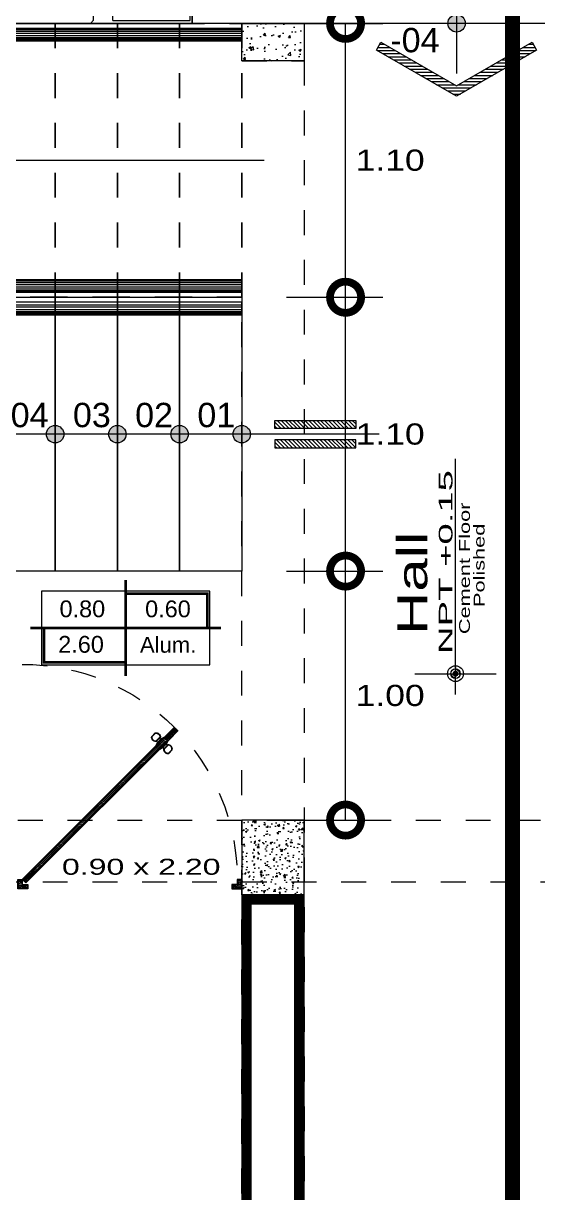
# Model space of a CAD drawing. Header units: millimetres. Extents: x 1555 to 3397, y 790 to 1592.
# Drawn here: x 1646.1 to 1648.166, y 807.337 to 812.033 of the extents above; entities that cross this region are included whole.
import ezdxf
from ezdxf.enums import TextEntityAlignment as Align

# ---------------------------------------------------------------- set-up
doc = ezdxf.new("R2010")
doc.units = ezdxf.units.MM
for name, pattern in [('ACAD_ISO10W100', [18.5, 12, -3, 0.5, -3]), ('DASHDOT', [1, 0.5, -0.25, 0, -0.25]), ('HIDDEN2', [4.7625, 3.175, -1.5875])]:
    doc.linetypes.add(name, pattern=pattern)
doc.layers.get('0').update_dxf_attribs({"lineweight": 5})
doc.layers.get('Defpoints').update_dxf_attribs({"lineweight": 5})
for name, color, linetype, lineweight in [('0-Columna', 253, 'Continuous', 13), ('0-Hach de Muro Alto', 145, 'Continuous', 5), ('0-Muro Alto', 145, 'Continuous', 5), ('1 simbolos', 250, 'Continuous', 9), ('BARANDAS', 129, 'Continuous', 9), ('COTAS', 7, 'Continuous', 9), ('PASOS', 126, 'Continuous', 5), ('PUERTAS', 57, 'Continuous', 9), ('SIMBOLO CORTES', 10, 'DASHDOT', 5), ('SOMBRA01', 250, 'Continuous', 20), ('TEXT2', 7, 'Continuous', 9), ('TEXTURA VARIOS', 251, 'Continuous', 9), ('TEXTURAS ACHURADOS', 47, 'Continuous', 5)]:
    doc.layers.add(name, color=color, linetype=linetype, lineweight=lineweight)
for name, color, linetype, lineweight, true_color in [('1 numeracion puertas ventanas', 7, 'Continuous', 9, 0x504a45), ('BARANDA DETALLES', 7, 'Continuous', 13, 0x818979), ('ESCALERA', 7, 'Continuous', 9, 0xb55e94), ('FLECHA ESCALERA', 7, 'Continuous', 5, 0xd15129), ('PISO 02', 7, 'Continuous', 15, 0x6b6a56), ('PISO LM', 7, 'Continuous', 25, 0x484242), ('PROYECCION DE VIGA', 7, 'HIDDEN2', 9, 0xd4bc9d), ('PROYECCION01', 7, 'HIDDEN2', 9, 0x6c4856), ('RELLENO DE MURO CORTE', 7, 'Continuous', 5, 0x5b605f), ('TEXTO', 7, 'Continuous', 20, 0x51594d), ('TEXTO-PASOS', 7, 'Continuous', 25, 0xb15430)]:
    doc.layers.add(name, color=color, linetype=linetype, lineweight=lineweight, true_color=true_color)
doc.styles.add('A-1', font='swissel.ttf', dxfattribs={"height": 0.075})
doc.styles.add('PEQUEÑO', font='sanss___.ttf', dxfattribs={"height": 0.075})
doc.styles.add('STYLE1', font='arial.ttf', dxfattribs={"width": 2, "height": 0.065})
doc.styles.add('STYLE1-50EJES', font='swissel.ttf', dxfattribs={"width": 1.2, "height": 0.085})
doc.styles.add('TEX-10', font='swissel.ttf', dxfattribs={"height": 0.1})
doc.styles.add('TEXTO-AMBIENTES', font='GOTHIC.TTF', dxfattribs={"width": 1.5, "height": 0.125})
doc.dimstyles.new('DIM-1-50ejes', dxfattribs={"dimtxt": 0.085, "dimasz": 0.25, "dimexe": 0.15, "dimexo": 0.18, "dimgap": 0.03, "dimtad": 2, "dimtih": 1, "dimtoh": 1, "dimzin": 0, "dimdsep": 46, "dimtxsty": 'STYLE1-50EJES', "dimblk1": 'DOTSMALL', "dimblk2": 'DOTSMALL', "dimsah": 1, "dimcen": 2.75, "dimclrd": 256, "dimclre": 256, "dimclrt": 256, "dimazin": 0, "dimtfac": 1, "dimtix": 1, "dimtmove": 0, "dimatfit": 3, "dimldrblk": 'DOTSMALL', "dimfxl": 1, "dimfxlon": 1, "dimtolj": 1, "dimtzin": 0, "dimlwd": -1, "dimlwe": -1, "dimarcsym": 0})

# ---------------------------------------------------------------- blocks, each defined once
blk = doc.blocks.new('A$C4689712F')
at = {"layer": 'RELLENO DE MURO CORTE'}
h = blk.add_hatch(dxfattribs=at)
h.set_pattern_fill('_USER', color=256, scale=0.004, angle=195, style=0, pattern_type=0)
h.set_pattern_definition([(195, (-171.6748232, -35.353283), (0.00103527618, -0.003863703305), [])])
h.paths.add_polyline_path([(0.4187, 0.0546), (0.4045, 0.0404), (0.4399, 0.0051), (0.454, 0.0192)])
edge = h.paths.add_edge_path()
edge.add_arc((0.454, 0.0192), 0.864, 135.6632, 136.3264)
edge.add_line((-0.1709, 0.6158), (-0.1357, 0.5806))
edge.add_line((-0.1357, 0.5806), (-0.1215, 0.5948))
edge.add_line((-0.1215, 0.5948), (-0.1569, 0.6301))
edge.add_line((-0.1569, 0.6301), (-0.164, 0.623))
h = blk.add_hatch(dxfattribs=at)
h.set_pattern_fill('_USER', color=256, scale=0.005, angle=195, style=0, pattern_type=0)
h.set_pattern_definition([(195, (-171.674823, -35.353283), (0.00129409523, -0.00482962913), [])])
h.paths.add_polyline_path([(-0.1215, 0.5905), (-0.1314, 0.5806), (0.4045, 0.0447), (0.4144, 0.0546)])
h = blk.add_hatch(dxfattribs=at)
h.set_pattern_fill('_USER', color=256, scale=0.005, angle=195, style=0, pattern_type=0)
h.set_pattern_definition([(195, (-171.667752, -35.346212), (0.00129409523, -0.00482962913), [])])
h.paths.add_polyline_path([(0.4695, 0.0167), (0.4565, 0.0167), (0.4565, -0.0033), (0.4345, -0.0033), (0.4345, -0.0163), (0.4695, -0.0163)])
h.paths.add_polyline_path([(-0.4255, 0.0167), (-0.4125, 0.0167), (-0.4125, -0.0033), (-0.3905, -0.0033), (-0.3905, -0.0163), (-0.4255, -0.0163)])
at = {"layer": 'PUERTAS', "linetype": 'HIDDEN2', "ltscale": 0.012}
blk.add_lwpolyline([(0.454, 0.8832, 0.414214), (-0.41, 0.0192), (-0.41, -0.0008), (-0.41, -0.0008)], format="xyb", dxfattribs=at)
at = {"layer": 'PUERTAS'}
for points in [[(-0.1215, 0.5948), (-0.1357, 0.5806), (0.4045, 0.0404), (0.4187, 0.0546)], [(-0.1001, 0.5425), (-0.1314, 0.5738), (-0.1301, 0.5751), (-0.0988, 0.5438)], [(-0.1254, 0.5641), (-0.1314, 0.5738), (-0.1001, 0.5425), (-0.1098, 0.5485)], [(-0.0834, 0.5591), (-0.1147, 0.5904), (-0.116, 0.5892), (-0.0847, 0.5579)], [(-0.105, 0.5845), (-0.1147, 0.5904), (-0.0834, 0.5591), (-0.0894, 0.5689)], [(-0.0853, 0.5742), (-0.0997, 0.5886), (-0.1044, 0.5839), (-0.09, 0.5695)], [(-0.1151, 0.5444), (-0.1295, 0.5588), (-0.1248, 0.5635), (-0.1104, 0.5491)], [(-0.428, 0.0192), (-0.41, 0.0192), (-0.41, -0.0008), (-0.388, -0.0008), (-0.388, -0.0188), (-0.428, -0.0188)], [(0.472, 0.0192), (0.454, 0.0192), (0.454, -0.0008), (0.432, -0.0008), (0.432, -0.0188), (0.472, -0.0188)]]:
    blk.add_lwpolyline(points, close=True, dxfattribs=at)
for points in [[(-0.0801, 0.6078, 0.478386), (-0.1011, 0.59), (-0.0839, 0.5727, 0.478386), (-0.066, 0.5938)], [(-0.1487, 0.5392, -0.478386), (-0.1309, 0.5602), (-0.1137, 0.543, -0.478386), (-0.1347, 0.5251)]]:
    blk.add_lwpolyline(points, format="xyb", close=True, dxfattribs=at)
at = {"layer": 'RELLENO DE MURO CORTE'}
for points in [[(-0.1569, 0.6301), (-0.164, 0.623, 0.002894), (-0.1709, 0.6158), (-0.1357, 0.5806), (-0.1215, 0.5948)], [(-0.081, 0.6062, 0.455015), (-0.0993, 0.5907), (-0.0831, 0.5745, 0.455015), (-0.0677, 0.5929)], [(-0.1471, 0.54, -0.455015), (-0.1316, 0.5584), (-0.1154, 0.5422, -0.455015), (-0.1338, 0.5268)]]:
    blk.add_lwpolyline(points, format="xyb", close=True, dxfattribs=at)
for points in [[(-0.1215, 0.5905), (-0.1314, 0.5806), (0.4045, 0.0447), (0.4144, 0.0546)], [(0.4187, 0.0546), (0.4045, 0.0404), (0.4399, 0.0051), (0.454, 0.0192)], [(-0.4255, 0.0167), (-0.4125, 0.0167), (-0.4125, -0.0033), (-0.3905, -0.0033), (-0.3905, -0.0163), (-0.4255, -0.0163)], [(0.4695, 0.0167), (0.4565, 0.0167), (0.4565, -0.0033), (0.4345, -0.0033), (0.4345, -0.0163), (0.4695, -0.0163)]]:
    blk.add_lwpolyline(points, close=True, dxfattribs=at)
blk = doc.blocks.new('TipoVentana')
for p, q in [((0, -0.35), (0, 0)), ((-0.4, -0.175), (0.4, -0.175))]:
    blk.add_line(p, q)
blk.add_lwpolyline([(-0.4, -0.35), (0.4, -0.35), (0.4, 0), (-0.4, 0)], close=True)
at = {"style": 'PEQUEÑO'}
for tag, p in [('TIPO', (-0.1961, -0.1305)), ('ANCHO', (-0.2007, -0.2968))]:
    blk.add_attdef(tag, text='', height=0.075, dxfattribs=at).set_placement(p, align=Align.CENTER)
at = {"style": 'PEQUEÑO', "flags": 4}
for tag, p in [('ALFEIZ.', (0.2062, -0.1281)), ('ALTO', (0.1993, -0.2968))]:
    blk.add_attdef(tag, text='', height=0.075, dxfattribs=at).set_placement(p, align=Align.CENTER)
blk = doc.blocks.new('_DOTSMALL')
at = {"color": 0, "linetype": 'ByBlock', "const_width": 0.5}
blk.add_lwpolyline([(-0.0625, 0, 1), (0.0625, 0, 1)], format="xyb", close=True, dxfattribs=at)
blk = doc.blocks.new('*D521')
at = {"layer": 'COTAS', "transparency": 16777216}
for p, q in [((1647.1576, 809.8332), (1647.5446, 809.8332)), ((1647.3946, 808.8332), (1647.3946, 809.8332)), ((1647.1576, 808.8332), (1647.5446, 808.8332))]:
    blk.add_line(p, q, dxfattribs=at)
at = {"layer": 'Defpoints', "color": 0, "transparency": 16777216}
for p in [(1646.9776, 809.8332), (1647.3946, 809.8332), (1646.9776, 808.8332)]:
    blk.add_point(p, dxfattribs=at)
at = {"layer": 'COTAS', "transparency": 16777216, "xscale": 0.25, "yscale": 0.25, "zscale": 0.25}
for p, rotation in [((1647.3946, 809.8332), 90), ((1647.3946, 808.8332), 270)]:
    blk.add_blockref('_DOTSMALL', p, dxfattribs=dict(at, rotation=rotation))
at = {"layer": 'COTAS', "transparency": 16777216, "insert": (1647.5739, 809.3332), "char_height": 0.085, "attachment_point": 5, "style": 'STYLE1-50EJES'}
blk.add_mtext('\\A1;1.00', dxfattribs=at)
blk = doc.blocks.new('*D522')
at = {"layer": 'COTAS', "transparency": 16777216}
for p, q in [((1647.1576, 810.9332), (1647.5446, 810.9332)), ((1647.3946, 809.8332), (1647.3946, 810.9332)), ((1647.1576, 809.8332), (1647.5446, 809.8332))]:
    blk.add_line(p, q, dxfattribs=at)
at = {"layer": 'Defpoints', "color": 0, "transparency": 16777216}
for p in [(1646.9776, 810.9332), (1647.3946, 810.9332), (1646.9776, 809.8332)]:
    blk.add_point(p, dxfattribs=at)
at = {"layer": 'COTAS', "transparency": 16777216, "xscale": 0.25, "yscale": 0.25, "zscale": 0.25}
for p, rotation in [((1647.3946, 810.9332), 90), ((1647.3946, 809.8332), 270)]:
    blk.add_blockref('_DOTSMALL', p, dxfattribs=dict(at, rotation=rotation))
at = {"layer": 'COTAS', "transparency": 16777216, "insert": (1647.5739, 810.3832), "char_height": 0.085, "attachment_point": 5, "style": 'STYLE1-50EJES'}
blk.add_mtext('\\A1;1.10', dxfattribs=at)
blk = doc.blocks.new('*D523')
at = {"layer": 'COTAS', "transparency": 16777216}
for p, q in [((1647.1576, 812.0332), (1647.5446, 812.0332)), ((1647.3946, 810.9332), (1647.3946, 812.0332)), ((1647.1576, 810.9332), (1647.5446, 810.9332))]:
    blk.add_line(p, q, dxfattribs=at)
at = {"layer": 'Defpoints', "color": 0, "transparency": 16777216}
for p in [(1646.9776, 812.0332), (1647.3946, 812.0332), (1646.9776, 810.9332)]:
    blk.add_point(p, dxfattribs=at)
at = {"layer": 'COTAS', "transparency": 16777216, "xscale": 0.25, "yscale": 0.25, "zscale": 0.25}
for p, rotation in [((1647.3946, 812.0332), 90), ((1647.3946, 810.9332), 270)]:
    blk.add_blockref('_DOTSMALL', p, dxfattribs=dict(at, rotation=rotation))
at = {"layer": 'COTAS', "transparency": 16777216, "insert": (1647.5739, 811.4832), "char_height": 0.085, "attachment_point": 5, "style": 'STYLE1-50EJES'}
blk.add_mtext('\\A1;1.10', dxfattribs=at)

msp = doc.modelspace()

# ---------------------------------------------------------------- hatches: boundary and pattern name
at = {"layer": 'FLECHA ESCALERA'}
h = msp.add_hatch(dxfattribs=at)
h.set_pattern_fill('_USER,_O', color=256, scale=0.0125, pattern_type=0)
h.set_pattern_definition([(0, (96.950482, 1775.899337), (0, -0.0125), [])])
h.paths.add_polyline_path([(1648.14458, 811.95742), (1648.16254, 811.92631), (1647.84069, 811.74049), (1647.51885, 811.92631), (1647.53681, 811.95742), (1647.84069, 811.78197)])
h = msp.add_hatch(dxfattribs=at)
h.set_pattern_fill('_USER', color=256, scale=0.01125, angle=495, pattern_type=0)
h.set_pattern_definition([(135, (1636.482491, 885.621576), (-0.0079549513, -0.0079549513), [])])
h.paths.add_polyline_path([(1647.11063, 810.40572), (1647.11063, 810.43805), (1647.43577, 810.43805), (1647.43577, 810.40572)])
h.paths.add_polyline_path([(1647.11063, 810.32839), (1647.11063, 810.36072), (1647.43577, 810.36072), (1647.43577, 810.32839)])
at = {"layer": 'PASOS'}
h = msp.add_hatch(color=256, dxfattribs=at)
h.dxf.hatch_style = 1
h.paths.add_polyline_path([(1647.84069, 812.03322), (1647.87569, 812.03322, 0.4142136), (1647.84069, 812.06822)])
h.paths.add_polyline_path([(1647.80569, 812.03322), (1647.84069, 812.03322), (1647.84069, 812.06822, 0.4142136)])
h.paths.add_polyline_path([(1647.84069, 811.99822), (1647.84069, 812.03322), (1647.80569, 812.03322, 0.4142136)])
h.paths.add_polyline_path([(1647.84069, 811.99822, 0.4142136), (1647.87569, 812.03322), (1647.84069, 812.03322)])
h = msp.add_hatch(color=256, dxfattribs=at)
h.dxf.hatch_style = 1
h.paths.add_polyline_path([(1646.22765, 810.38322), (1646.26265, 810.38322, -0.4142136), (1646.22765, 810.34822)])
h.paths.add_polyline_path([(1646.19265, 810.38322), (1646.22765, 810.38322), (1646.22765, 810.34822, -0.4142136)])
h.paths.add_polyline_path([(1646.22765, 810.41822), (1646.22765, 810.38322), (1646.19265, 810.38322, -0.4142136)])
h.paths.add_polyline_path([(1646.22765, 810.41822, -0.4142136), (1646.26265, 810.38322), (1646.22765, 810.38322)])
h = msp.add_hatch(color=256, dxfattribs=at)
h.dxf.hatch_style = 1
h.paths.add_polyline_path([(1646.47765, 810.38322), (1646.51265, 810.38322, -0.4142136), (1646.47765, 810.34822)])
h.paths.add_polyline_path([(1646.44265, 810.38322), (1646.47765, 810.38322), (1646.47765, 810.34822, -0.4142136)])
h.paths.add_polyline_path([(1646.47765, 810.41822), (1646.47765, 810.38322), (1646.44265, 810.38322, -0.4142136)])
h.paths.add_polyline_path([(1646.47765, 810.41822, -0.4142136), (1646.51265, 810.38322), (1646.47765, 810.38322)])
h = msp.add_hatch(color=256, dxfattribs=at)
h.dxf.hatch_style = 1
h.paths.add_polyline_path([(1646.72765, 810.38322), (1646.76265, 810.38322, -0.4142136), (1646.72765, 810.34822)])
h.paths.add_polyline_path([(1646.69265, 810.38322), (1646.72765, 810.38322), (1646.72765, 810.34822, -0.4142136)])
h.paths.add_polyline_path([(1646.72765, 810.41822), (1646.72765, 810.38322), (1646.69265, 810.38322, -0.4142136)])
h.paths.add_polyline_path([(1646.72765, 810.41822, -0.4142136), (1646.76265, 810.38322), (1646.72765, 810.38322)])
h = msp.add_hatch(color=256, dxfattribs=at)
h.dxf.hatch_style = 1
h.paths.add_polyline_path([(1646.97765, 810.38322), (1647.01265, 810.38322, -0.4142136), (1646.97765, 810.34822)])
h.paths.add_polyline_path([(1646.94265, 810.38322), (1646.97765, 810.38322), (1646.97765, 810.34822, -0.4142136)])
h.paths.add_polyline_path([(1646.97765, 810.41822), (1646.97765, 810.38322), (1646.94265, 810.38322, -0.4142136)])
h.paths.add_polyline_path([(1646.97765, 810.41822, -0.4142136), (1647.01265, 810.38322), (1646.97765, 810.38322)])
at = {"layer": 'PISO 02'}
h = msp.add_hatch(dxfattribs=at)
h.set_pattern_fill('FLGSTONE', color=256, scale=1.944, style=0, pattern_type=2)
h.set_pattern_definition([(0, (1779.0388, 776.819), (0, 1.944), [0.3888, -1.5552]), (0, (1780.5552, 776.9745), (0, 1.944), [0.34992, -1.59408]), (0, (1780.594, 777.0522), (0, 1.944), [0.31104, -1.63296]), (0, (1779.7387, 777.3633), (0, 1.944), [0.23328, -0.07776, 0.15552, -1.47744]), (0, (1779.0388, 777.4021), (0, 1.944), [0.11664, -1.63296, 0.11664, -0.07776]), (0, (1779.7776, 777.441), (0, 1.944), [0.3888, -1.5552]), (0, (1780.8273, 777.4799), (0, 1.944), [0.27216, -1.67184]), (0, (1779.8942, 777.791), (0, 1.944), [0.27216, -0.07776, 0.50544, -1.08864]), (0, (1779.933, 777.8687), (0, 1.944), [0.46656, -0.07776, 0.11664, -0.07776, 0.07776, -1.12752]), (0, (1779.661, 778.063), (0, 1.944), [0.1944, -1.7496]), (0, (1779.661, 778.1409), (0, 1.944), [0.23328, -1.71072]), (0, (1780.0497, 778.1797), (0, 1.944), [0.1944, -1.7496]), (0, (1779.2721, 778.2186), (0, 1.944), [0.1944, -1.7496]), (0, (1780.0497, 778.2575), (0, 1.944), [0.23328, -1.71072]), (0, (1779.1944, 778.2964), (0, 1.944), [0.23328, -1.71072]), (0, (1779.5054, 778.413), (0, 1.944), [0.46656, -0.46656, 0.15552, -0.07776, 0.23328, -0.54432]), (0, (1779.5054, 778.4908), (0, 1.944), [0.46656, -0.46656, 0.46656, -0.54432]), (0, (1779.0388, 778.6852), (0, 1.944), [0.3888, -1.5552]), (90, (1779.0388, 776.819), (-1.944, 1e-16), [0.5832, -1.04976, 0.23328, -0.07776]), (90, (1779.4276, 776.819), (-1.944, 1e-16), [0.31104, -1.1664, 0.3888, -0.07776]), (90, (1779.5054, 776.819), (-1.944, 1e-16), [0.31104, -1.1664, 0.11664, -0.07776, 0.1944, -0.07776]), (90, (1779.6998, 777.441), (-1.944, 1e-16), [0.11664, -1.82736]), (90, (1779.7776, 777.441), (-1.944, 1e-16), [0.11664, -1.82736]), (90, (1779.8553, 777.8687), (-1.944, 1e-16), [0.1944, -1.7496]), (90, (1779.933, 777.8687), (-1.944, 1e-16), [0.1944, -1.7496]), (90, (1780.0497, 777.0522), (-1.944, 1e-16), [0.31104, -0.89424, 0.66096, -0.07776]), (90, (1780.1664, 777.441), (-1.944, 1e-16), [0.34992, -1.59408]), (90, (1780.2441, 777.441), (-1.944, 1e-16), [0.34992, -1.59408]), (90, (1779.972, 777.0522), (-1.944, 1e-16), [0.31104, -0.85536, 0.1944, -0.07776, 0.42768, -0.07776]), (90, (1780.3608, 778.413), (-1.944, 1e-16), [0.34992, -1.59408]), (90, (1780.4385, 778.4908), (-1.944, 1e-16), [0.31104, -1.63296]), (90, (1780.5163, 777.0522), (-1.944, 1e-16), [0.15552, -1.78848]), (90, (1780.594, 777.0522), (-1.944, 1e-16), [0.15552, -0.66096, 0.54432, -0.5832]), (90, (1780.6718, 777.8687), (-1.944, 1e-16), [0.54432, -1.39968]), (90, (1780.7496, 777.4799), (-1.944, 1e-16), [0.31104, -1.63296]), (90, (1780.8273, 777.4799), (-1.944, 1e-16), [0.31104, -1.63296]), (90, (1780.905, 777.0522), (-1.944, 1e-16), [0.34992, -1.08864, 0.42768, -0.07776]), (45, (1779.0388, 777.9853), (1e-16, 1.944), [0.329908, -2.419323]), (45, (1779.1555, 777.4799), (1e-16, 1.944), [0.329908, -2.419323]), (45, (1779.2332, 777.441), (1e-16, 1.944), [0.329908, -2.419323]), (45, (1779.4665, 777.2077), (1e-16, 1.944), [0.329908, -2.419323]), (45, (1779.5054, 777.13), (1e-16, 1.944), [0.329908, -2.418449]), (45, (1780.3608, 776.8967), (1e-16, 1.944), [0.219938, -2.529293]), (45, (1780.594, 777.2077), (1e-16, 1.944), [0.274923, -2.474308]), (45, (1780.5552, 777.2855), (1e-16, 1.944), [0.274923, -2.474308]), (45, (1780.7496, 777.8687), (1e-16, 1.944), [0.494862, -2.25437]), (45, (1780.8273, 777.791), (1e-16, 1.944), [0.164954, -2.584277]), (45, (1780.4385, 776.8578), (1e-16, 1.944), [0.164954, -2.584277]), (45, (1779.9331, 778.0631), (1e-16, 1.944), [0.164954, -2.584277]), (45, (1779.8942, 778.1409), (1e-16, 1.944), [0.10997, -2.639262]), (135, (1779.5832, 778.102), (-1.944, 1e-16), [0.164954, -2.584277]), (135, (1779.6609, 778.1409), (-1.944, 1e-16), [0.219939, -2.529293]), (315, (1780.9051, 778.413), (1.944, -5e-16), [0.274923, -2.474308]), (315, (1779.2332, 777.441), (1.944, -5e-16), [0.329908, -2.419323]), (315, (1779.1555, 777.4021), (1.944, -5e-16), [0.384892, -2.36434]), (315, (1779.0388, 778.4519), (1.944, -5e-16), [0.219938, -2.529293]), (206.56505, (1779.972, 777.0522), (-1.944, -8e-10), [0.521634, -3.825283]), (206.56505, (1779.972, 776.97445), (-1.944, -8e-10), [0.521634, -3.825283]), (153.43495, (1779.7387, 777.6354), (-1.944, 8e-10), [0.260807, -0.086936, 0.434698, -3.564476]), (153.43495, (1779.6998, 777.55765), (-1.944, 8e-10), [0.260807, -0.086936, 0.434698, -3.564476]), (153.43495, (1780.3608, 776.8189), (-1.944, 8e-10), [0.347753, -3.999163]), (153.43495, (1780.3608, 776.8967), (-1.944, 8e-10), [0.347753, -3.999163]), (153.43495, (1780.5163, 777.2077), (-1.944, 8e-10), [0.347753, -3.999163]), (153.43495, (1780.5552, 777.2855), (-1.944, 8e-10), [0.347753, -3.999163]), (63.43495, (1779.4276, 777.7909), (8e-10, 1.944), [0.347753, -3.999163]), (63.43495, (1779.5054, 777.75205), (8e-10, 1.944), [0.347753, -3.999163]), (63.43495, (1780.3219, 778.1797), (8e-10, 1.944), [0.260807, -4.08611]), (63.43495, (1779.7776, 777.55765), (8e-10, 1.944), [0.260807, -4.08611]), (63.43495, (1779.7387, 777.6354), (8e-10, 1.944), [0.260807, -4.08611]), (63.43495, (1780.283, 778.2575), (8e-10, 1.944), [0.173877, -4.17304]), (296.56505, (1780.2441, 778.1797), (8e-10, -1.944), [0.347753, -3.999163]), (296.56505, (1780.3219, 778.1797), (8e-10, -1.944), [0.347753, -3.999163])])
h.paths.add_polyline_path([(1648.52765, 812.78322), (1648.52765, 812.03322), (1650.62765, 812.03322), (1650.62765, 813.73322), (1643.42765, 813.73322), (1643.42765, 812.03322), (1646.77765, 812.03322), (1646.77765, 812.78322)])
at = {"layer": 'TEXTURA VARIOS'}
h = msp.add_hatch(color=256, dxfattribs=at)
h.paths.add_polyline_path([(1647.8023, 809.42116), (1647.8048, 809.42116, -0.4142136), (1647.83652, 809.45287), (1647.83652, 809.45537, 0.4142136)])
h.paths.add_polyline_path([(1647.83652, 809.38944), (1647.83652, 809.38694, 0.4142136), (1647.87073, 809.42116), (1647.86823, 809.42116, -0.4142136)])
h = msp.add_hatch(color=256, dxfattribs=at)
h.paths.add_polyline_path([(1647.8223, 809.42116), (1647.8173, 809.42116, 0.4142136), (1647.83652, 809.40194), (1647.83652, 809.40694, -0.4142136)])
h.paths.add_polyline_path([(1647.83652, 809.44037), (1647.83652, 809.43537, -0.4142136), (1647.85073, 809.42116), (1647.85573, 809.42116, 0.4142136)])
h = msp.add_hatch(color=256, dxfattribs=at)
h.paths.add_polyline_path([(1647.84863, 809.42116), (1647.83652, 809.42116), (1647.83652, 809.40905, 0.4142136)])
h.paths.add_polyline_path([(1647.83652, 809.43326), (1647.83652, 809.42116), (1647.84863, 809.42116, 0.4142136)])
h.paths.add_polyline_path([(1647.83652, 809.43326, 0.4142136), (1647.82441, 809.42116), (1647.83652, 809.42116)])
h.paths.add_polyline_path([(1647.83652, 809.42116), (1647.82441, 809.42116, 0.4142136), (1647.83652, 809.40905)])
at = {"layer": 'TEXTURAS ACHURADOS'}
h = msp.add_hatch(dxfattribs=at)
h.set_pattern_fill('CONCRET3', color=256, scale=0.014, angle=360, pattern_type=2)
h.set_pattern_definition([(50, (1716.853265, 761.432205), (0.100416426, -0.0087853), [0.0105, -0.1155]), (355, (1716.85326, 761.43221), (-0.01942519, 0.1053069), [0.0084, -0.0924]), (100.4514, (1716.86163, 761.43147), (0.08099131, 0.09652154), [0.00892363, -0.0981599]), (46.1842, (1716.85326, 761.4602), (0.14941375, -0.02317266), [0.01575, -0.17325]), (96.6356, (1716.86572, 761.45827), (0.13085278, 0.1363765), [0.01338544, -0.14723982]), (351.1842, (1716.85326, 761.4602), (0.13085267, 0.1363766), [0.0126, -0.1386]), (21, (1716.867265, 761.453205), (0.08356699, -0.056366645), [0.0105, -0.1155]), (326, (1716.86726, 761.45321), (0.03406415, 0.10152101), [0.0084, -0.0924]), (71.4514, (1716.87423, 761.44851), (0.11763117, 0.04515427), [0.00892363, -0.0981599]), (37.5, (1716.853265, 761.432205), (0.00170238, 0.04660514), [0, -0.09128, 0, -0.0938, 0, -0.09275]), (7.5, (1716.853265, 761.432205), (0.036829735, 0.05521764), [0, -0.05348, 0, -0.08918, 0, -0.03535]), (327.5, (1716.822045, 761.432205), (0.074735141, -0.003157682), [0, -0.035, 0, -0.1092, 0, -0.1449]), (317.5, (1716.808045, 761.432205), (0.081646064, 0.0140147), [0, -0.0455, 0, -0.07252, 0, -0.1029])])
h.paths.add_polyline_path([(1646.97765, 811.88322), (1647.22765, 811.88322), (1647.22765, 812.03322), (1646.97765, 812.03322)])
h = msp.add_hatch(dxfattribs=at)
h.set_pattern_fill('CONCRET3', color=256, scale=0.00882, angle=360, pattern_type=2)
h.set_pattern_definition([(50, (1692.792366, 776.934366), (0.06326235, -0.00553474), [0.006615, -0.072765]), (355, (1692.792366, 776.934366), (-0.01223787, 0.066343346), [0.005292, -0.058212]), (100.4514, (1692.79764, 776.933904), (0.05102453, 0.06080857), [0.005621885, -0.061840734]), (46.1842, (1692.792366, 776.952006), (0.09413066, -0.01459878), [0.0099225, -0.1091475]), (96.6356, (1692.80021, 776.95079), (0.08243725, 0.0859172), [0.00843283, -0.09276109]), (351.1842, (1692.79237, 776.95201), (0.08243718, 0.08591726), [0.007938, -0.087318]), (21, (1692.801186, 776.947596), (0.0526472, -0.035510986), [0.006615, -0.072765]), (326, (1692.801186, 776.947596), (0.02146041, 0.063958234), [0.005292, -0.058212]), (71.4514, (1692.805573, 776.944636), (0.074107636, 0.02844719), [0.005621885, -0.061840734]), (37.5, (1692.792366, 776.934366), (0.001072499, 0.029361238), [0, -0.0575064, 0, -0.059094, 0, -0.0584325]), (7.5, (1692.792366, 776.934366), (0.023202733, 0.034787113), [0, -0.0336924, 0, -0.0561834, 0, -0.0222705]), (327.5, (1692.772697, 776.934366), (0.047083139, -0.00198934), [0, -0.02205, 0, -0.068796, 0, -0.091287]), (317.5, (1692.763877, 776.934366), (0.05143702, 0.00882926), [0, -0.028665, 0, -0.0456876, 0, -0.064827])])
h.paths.add_polyline_path([(1646.97765, 808.83322), (1647.22765, 808.83322), (1647.22765, 808.53322), (1646.97765, 808.53322)])

# ---------------------------------------------------------------- linework, layer by layer
at = {"layer": '0-Columna'}
for points in [[(1647.22765, 812.03322), (1647.22765, 811.88322), (1646.97765, 811.88322), (1646.97765, 812.03322)], [(1647.22765, 808.83322), (1646.97765, 808.83322), (1646.97765, 808.53322), (1647.22765, 808.53322)]]:
    msp.add_lwpolyline(points, close=True, dxfattribs=at)
at = {"layer": '0-Hach de Muro Alto', "const_width": 0.04}
msp.add_lwpolyline([(1647.20765, 808.51322), (1646.99765, 808.51322), (1646.99765, 805.00322), (1647.20765, 805.00322)], close=True, dxfattribs=at)
at = {"layer": '0-Muro Alto'}
for p, q in [((1646.84604, 811.00322), (1646.95769, 811.00322)), ((1646.84604, 810.86322), (1646.95769, 810.86322))]:
    msp.add_line(p, q, dxfattribs=at)
msp.add_lwpolyline([(1647.22765, 808.53322), (1646.97765, 808.53322), (1646.97765, 804.98322), (1647.22765, 804.98322)], close=True, dxfattribs=at)
at = {"layer": '1 numeracion puertas ventanas', "linetype": 'Continuous', "const_width": 0.0108}
for points in [[(1646.51083, 809.41176), (1646.51083, 809.79767)], [(1646.51083, 809.41176), (1646.51083, 809.79767)], [(1646.51083, 809.74267), (1646.83901, 809.74267), (1646.83901, 809.60471)], [(1646.51083, 809.74267), (1646.83901, 809.74267), (1646.83901, 809.60471)], [(1646.12765, 809.60474), (1646.89401, 809.60471)], [(1646.12765, 809.60474), (1646.89401, 809.60471)], [(1646.51083, 809.46676), (1646.18265, 809.46676), (1646.18265, 809.60474)], [(1646.51083, 809.46676), (1646.18265, 809.46676), (1646.18265, 809.60474)]]:
    msp.add_lwpolyline(points, dxfattribs=at)
at = {"layer": 'BARANDA DETALLES'}
for p, q in [((1646.97765, 812.01122), (1643.52765, 812.01122)), ((1646.97765, 812.00722), (1643.52765, 812.00722)), ((1646.97765, 812.00122), (1643.52765, 812.00122)), ((1646.97765, 811.99322), (1643.52765, 811.99322)), ((1646.97765, 811.98322), (1643.52765, 811.98322)), ((1646.97765, 811.97522), (1643.52765, 811.97522)), ((1646.97765, 811.96922), (1643.52765, 811.96922)), ((1646.97765, 811.96522), (1643.52765, 811.96522)), ((1646.97765, 811.00122), (1644.65965, 811.00122)), ((1646.97765, 810.99722), (1644.66365, 810.99722)), ((1646.97765, 810.99122), (1644.66965, 810.99122)), ((1646.97765, 810.98322), (1644.67765, 810.98322)), ((1646.97765, 810.97322), (1644.68765, 810.97322)), ((1646.97765, 810.96522), (1644.69565, 810.96522)), ((1646.97765, 810.95922), (1644.70165, 810.95922)), ((1646.97765, 810.95522), (1644.70565, 810.95522)), ((1646.97765, 810.88322), (1644.67765, 810.88322)), ((1646.97765, 810.89322), (1644.68765, 810.89322)), ((1646.97765, 810.90122), (1644.69565, 810.90122)), ((1646.97765, 810.86522), (1644.65965, 810.86522)), ((1646.97765, 810.86922), (1644.66365, 810.86922)), ((1646.97765, 810.87522), (1644.66965, 810.87522))]:
    msp.add_line(p, q, dxfattribs=at)
at = {"layer": 'BARANDAS'}
for points in [[(1643.52765, 811.96322), (1646.97765, 811.96322), (1646.97765, 812.01322), (1643.52765, 812.01322)], [(1646.97765, 810.95322), (1646.97765, 811.00322), (1644.65765, 811.00322), (1644.65765, 810.86322), (1646.97765, 810.86322), (1646.97765, 810.91322), (1644.70765, 810.91322), (1644.70765, 810.95322), (1646.97765, 810.95322)]]:
    msp.add_lwpolyline(points, close=True, dxfattribs=at)
at = {"layer": 'ESCALERA'}
for points in [[(1646.77765, 812.28322), (1648.52765, 812.28322), (1648.52765, 812.03322), (1646.77765, 812.03322)], [(1645.97765, 810.93322), (1646.22765, 810.93322), (1646.22765, 809.83322), (1645.97765, 809.83322)], [(1646.22765, 810.93322), (1646.47765, 810.93322), (1646.47765, 809.83322), (1646.22765, 809.83322)], [(1646.47765, 810.93322), (1646.72765, 810.93322), (1646.72765, 809.83322), (1646.47765, 809.83322)], [(1646.72765, 810.93322), (1646.97765, 810.93322), (1646.97765, 809.83322), (1646.72765, 809.83322)]]:
    msp.add_lwpolyline(points, close=True, dxfattribs=at)
at = {"layer": 'ESCALERA', "linetype": 'HIDDEN2', "ltscale": 0.03}
for points in [[(1645.97765, 812.03322), (1646.22765, 812.03322), (1646.22765, 810.93322), (1645.97765, 810.93322)], [(1646.22765, 812.03322), (1646.47765, 812.03322), (1646.47765, 810.93322), (1646.22765, 810.93322)], [(1646.47765, 812.03322), (1646.72765, 812.03322), (1646.72765, 810.93322), (1646.47765, 810.93322)], [(1646.72765, 812.03322), (1646.97765, 812.03322), (1646.97765, 810.93322), (1646.72765, 810.93322)]]:
    msp.add_lwpolyline(points, close=True, dxfattribs=at)
at = {"layer": 'FLECHA ESCALERA', "ltscale": 0.5}
msp.add_lwpolyline([(1647.84069, 813.0412), (1647.84069, 811.8316)], dxfattribs=at)
for points in [[(1648.14458, 811.95742), (1648.16254, 811.92631), (1647.84069, 811.74049), (1647.51885, 811.92631), (1647.53681, 811.95742), (1647.84069, 811.78197)], [(1647.11063, 810.40572), (1647.11063, 810.43805), (1647.43577, 810.43805), (1647.43577, 810.40572)], [(1647.11063, 810.36072), (1647.11063, 810.32839), (1647.43577, 810.32839), (1647.43577, 810.36072)]]:
    msp.add_lwpolyline(points, close=True, dxfattribs=at)
at = {"layer": 'FLECHA ESCALERA'}
msp.add_lwpolyline([(1647.53029, 810.38322), (1644.17765, 810.38322), (1644.17765, 811.48322), (1647.06781, 811.48322), (1647.06781, 811.48322)], dxfattribs=at)
at = {"layer": 'PASOS', "ltscale": 0.5}
for centre in [(1647.84069, 812.03322), (1646.22765, 810.38322), (1646.47765, 810.38322), (1646.72765, 810.38322), (1646.97765, 810.38322)]:
    msp.add_circle(centre, 0.035, dxfattribs=at)
at = {"layer": 'PISO LM'}
msp.add_lwpolyline([(1648.52765, 812.03322), (1650.62765, 812.03322), (1650.62765, 813.83322), (1643.42765, 813.83322), (1643.42765, 812.03322), (1646.77765, 812.03322), (1646.77765, 812.53322), (1648.52765, 812.53322)], close=True, dxfattribs=at)
at = {"layer": 'PROYECCION DE VIGA', "linetype": 'HIDDEN2', "ltscale": 0.03}
for points in [[(1646.97765, 811.88322), (1647.22765, 811.88322), (1647.22765, 800.33322), (1646.97765, 800.33322)], [(1643.27765, 808.83322), (1652.27765, 808.83322), (1652.27765, 808.58322), (1643.27765, 808.58322)]]:
    msp.add_lwpolyline(points, close=True, dxfattribs=at)
at = {"layer": 'PROYECCION01', "linetype": 'HIDDEN2', "ltscale": 0.03}
msp.add_lwpolyline([(1643.52765, 813.83322), (1646.97765, 813.83322), (1646.97765, 812.03322), (1643.42765, 812.03322)], dxfattribs=at)
at = {"layer": 'SIMBOLO CORTES', "linetype": 'ACAD_ISO10W100', "ltscale": 0.07, "const_width": 0.05972}
msp.add_lwpolyline([(1647.52975, 820.37926), (1648.06515, 820.37926), (1648.06515, 799.03325), (1647.57957, 799.03325)], dxfattribs=at)
at = {"layer": 'SOMBRA01'}
for p, q in [((1647.83652, 809.44537), (1647.83652, 809.45537)), ((1647.83652, 809.45037), (1647.83652, 809.45537)), ((1647.83652, 809.44537), (1647.83652, 809.43537)), ((1647.83652, 809.43537), (1647.83652, 809.44037))]:
    msp.add_line(p, q, dxfattribs=at)
for radius in [0.03172, 0.01922]:
    msp.add_circle((1647.83652, 809.42116), radius, dxfattribs=at)
at = {"layer": 'TEXTURA VARIOS', "ltscale": 0.8}
for p, q in [((1647.83652, 809.35036), (1647.83652, 810.28352)), ((1647.83652, 809.3371), (1647.83652, 810.08211)), ((1647.67256, 809.42116), (1648.00048, 809.42116)), ((1647.67256, 809.42116), (1648.00048, 809.42116))]:
    msp.add_line(p, q, dxfattribs=at)

# ---------------------------------------------------------------- block references
at = {"layer": '1 simbolos', "linetype": 'Continuous'}
ref = msp.add_blockref('TipoVentana', (1646.51083, 809.45676), dxfattribs=dict(at, xscale=0.8454515097599824, yscale=0.8454515097599824, zscale=0.8454515097599824, rotation=180))
ref.add_attrib('ALFEIZ.', '2.60', dxfattribs={"layer": '0', "height": 0.0675, "style": 'TEX-10', "flags": 4}).set_placement((1646.33169, 809.50535), align=Align.CENTER)
ref.add_attrib('TIPO', 'Alum.', dxfattribs={"layer": '0', "height": 0.063409, "style": 'PEQUEÑO'}).set_placement((1646.68159, 809.50556), align=Align.CENTER)
ref.add_attrib('ANCHO', '0.60', dxfattribs={"layer": '0', "height": 0.0675, "style": 'TEX-10'}).set_placement((1646.68089, 809.64783), align=Align.CENTER)
ref.add_attrib('ALTO', '0.80', dxfattribs={"layer": '0', "height": 0.0675, "style": 'TEX-10', "flags": 4}).set_placement((1646.33695, 809.64792), align=Align.CENTER)
ref = msp.add_blockref('TipoVentana', (1646.51083, 809.45676), dxfattribs=dict(at, xscale=0.8454515097599824, yscale=0.8454515097599824, zscale=0.8454515097599824, rotation=180))
ref.add_attrib('ALFEIZ.', '2.60', dxfattribs={"layer": '0', "height": 0.0675, "style": 'TEX-10', "flags": 4}).set_placement((1646.33169, 809.50535), align=Align.CENTER)
ref.add_attrib('TIPO', 'Alum.', dxfattribs={"layer": '0', "height": 0.063409, "style": 'PEQUEÑO'}).set_placement((1646.68159, 809.50556), align=Align.CENTER)
ref.add_attrib('ANCHO', '0.60', dxfattribs={"layer": '0', "height": 0.0675, "style": 'TEX-10'}).set_placement((1646.68089, 809.64783), align=Align.CENTER)
ref.add_attrib('ALTO', '0.80', dxfattribs={"layer": '0', "height": 0.0675, "style": 'TEX-10', "flags": 4}).set_placement((1646.33695, 809.64792), align=Align.CENTER)
at = {"layer": 'PUERTAS', "lineweight": -3, "xscale": -1}
msp.add_blockref('A$C4689712F', (1646.54966, 808.5755), dxfattribs=at)

# ---------------------------------------------------------------- texts
at = {"layer": 'TEXT2', "style": 'TEXTO-AMBIENTES', "width": 1.5}
for s, height, p in [('Cement Floor ', 0.0434746, (1647.87261, 809.85638)), ('Polished', 0.043475, (1647.93133, 809.85638)), ('Hall', 0.12, (1647.6629, 809.78396))]:
    msp.add_text(s, height=height, rotation=90, dxfattribs=at).set_placement(p, align=Align.MIDDLE_CENTER)
msp.add_text('0.90 x 2.20', height=0.064189, dxfattribs=at).set_placement((1646.57354, 808.64571), align=Align.MIDDLE_CENTER)
at = {"layer": 'TEXTO', "linetype": 'Continuous', "ltscale": 0.5, "insert": (1647.76922, 809.86945), "char_height": 0.055, "width": 0.8281509, "attachment_point": 2, "rotation": 90, "style": 'STYLE1'}
msp.add_mtext('NPT +0.15', dxfattribs=at)
at = {"layer": 'TEXTO-PASOS', "style": 'A-1'}
for s, p in [('-04', (1647.57463, 811.91709)), ('04', (1646.04911, 810.41126)), ('03', (1646.29911, 810.41126)), ('02', (1646.54911, 810.41126)), ('01', (1646.79911, 810.41126))]:
    msp.add_text(s, height=0.097851, dxfattribs=at).set_placement(p)

# ---------------------------------------------------------------- dimensions: what is measured, and where the dimension line sits
at = {"layer": 'COTAS'}
for base, p1, p2, picture, middle in [((1647.39458, 812.03322), (1646.97765, 810.93322), (1646.97765, 812.03322), '*D523', (1647.57389, 811.48322)), ((1647.39458, 810.93322), (1646.97765, 809.83322), (1646.97765, 810.93322), '*D522', (1647.57389, 810.38322))]:
    dim = msp.add_linear_dim(base=base, p1=p1, p2=p2, angle=270, dimstyle='DIM-1-50ejes', override={"dimtmove": 1}, dxfattribs=at)
    dim.commit()
    dim.dimension.update_dxf_attribs({"geometry": picture, "text_midpoint": middle})
dim = msp.add_aligned_dim(p1=(1646.97765, 808.83322), p2=(1646.97765, 809.83322), distance=-0.41693, dimstyle='DIM-1-50ejes', override={"dimtmove": 1}, dxfattribs=at)
dim.commit()
dim.dimension.update_dxf_attribs({"geometry": '*D521', "text_midpoint": (1647.57389, 809.33322)})

doc.saveas('drawing.dxf')
